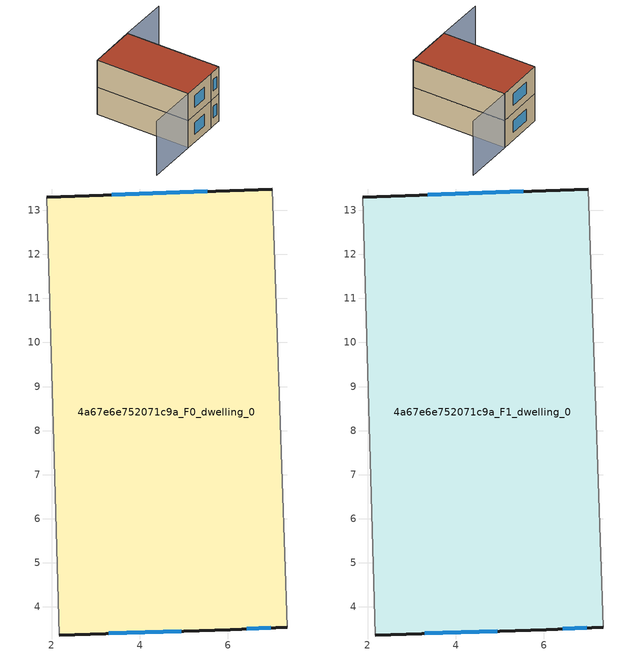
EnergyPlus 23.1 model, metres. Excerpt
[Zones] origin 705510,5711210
4a67e6e752071c9a_F0_dwelling_0
 floor ground (EU_floor_Construction): 7.01,13.48 7.35,3.54 6.06,3.49 2.18,3.36 1.89,13.3 z0
 wall outside (EU_wall_Construction): 2.18,3.36 6.06,3.49 7.35,3.54 / 7.01,13.48 1.89,13.3 z0:3
 wall adiabatic (EU_wall_Construction): 7.35,3.54 7.01,13.48 / 1.89,13.3 2.18,3.36 z0:3
 window (EU_Window_Construction): 6.43,3.5 6.97,3.52 / 3.3,3.4 4.93,3.45 / 5.53,13.43 3.37,13.35 z0.87:2.13
4a67e6e752071c9a_F1_dwelling_0
 floor to 4a67e6e752071c9a_F0_dwelling_0 (EU_floor_Construction): 7.01,13.48 7.35,3.54 6.06,3.49 2.18,3.36 1.89,13.3 z3
 wall outside (EU_wall_Construction): 2.18,3.36 6.06,3.49 7.35,3.54 / 7.01,13.48 1.89,13.3 z3:6
 wall adiabatic (EU_wall_Construction): 7.35,3.54 7.01,13.48 / 1.89,13.3 2.18,3.36 z3:6
 window (EU_Window_Construction): 6.43,3.5 6.97,3.52 / 3.3,3.4 4.93,3.45 / 5.53,13.43 3.37,13.35 z3.87:5.13
 roof outside (EU_roof_Construction): 7.35,3.54 7.01,13.48 1.89,13.3 2.18,3.36 6.06,3.49 z6
shading: 1.89,13.3 2.18,3.36 / 2.18,3.36 -3.08,3.21 / 7.3,3.5 7.01,13.52 / 7.01,13.52 12.28,13.67 z0:6
[Building]
EU S2 Campaign: North Axis=0; Terrain=City; Solar Distribution=FullExterior
[Site:Location]
London: Latitude=51.5; Longitude=-0.5; Time Zone=0; Elevation=25
[SizingPeriod:WeatherFileDays]
AnnualSizingPeriod: Begin Month=1; Begin Day of Month=1; End Month=12; End Day of Month=31; Day of Week for Start Day=Monday; Use Weather File Daylight Saving Period=No; Use Weather File Rain and Snow Indicators=No
[MATERIAL]
EU_InternalMass_Material: Roughness=MediumRough; Thickness=0.1; Conductivity=1; Density=1800; Specific Heat=900; Thermal Absorptance=0.9; Solar Absorptance=0.7; Visible Absorptance=0.7
[MATERIAL:NOMASS] Roughness=MediumRough; Thermal Absorptance=0.9; Solar Absorptance=0.7; Visible Absorptance=0.7
Name | Thermal Resistance
EU_wall_NoMass | 0.724719
EU_roof_NoMass | 2.98947
EU_floor_NoMass | 2.39157
[WINDOWMATERIAL:SIMPLEGLAZINGSYSTEM]
EU_Window_SimpleGlazing: UFactor=2.63425; Solar Heat Gain Coefficient=0.76; Visible Transmittance=0.76
[CONSTRUCTION]
EU_wall_Construction: EU_wall_NoMass
EU_roof_Construction: EU_roof_NoMass
EU_floor_Construction: EU_floor_NoMass
EU_Window_Construction: EU_Window_SimpleGlazing
EU_InternalMass_Construction: EU_InternalMass_Material
[ZONE] Type=1; Multiplier=1; Ceiling Height=autocalculate; Floor Area=autocalculate; Part of Total Floor Area=Yes
Name | Volume
4a67e6e752071c9a_F0_dwelling_0 | 153.619
4a67e6e752071c9a_F1_dwelling_0 | 153.62
[INTERNALMASS] Construction=EU_InternalMass_Construction; Surface Area=51.2063
Name | Zone or ZoneList
4a67e6e752071c9a_F0_dwelling_0_EU_InternalMass | 4a67e6e752071c9a_F0_dwelling_0
4a67e6e752071c9a_F1_dwelling_0_EU_InternalMass | 4a67e6e752071c9a_F1_dwelling_0
[OTHEREQUIPMENT] Fuel Type=Electricity; Design Level Calculation Method=Watts/Area; Power per Zone Floor Area=1; Fraction Latent=0; Fraction Radiant=0; Fraction Lost=0; Carbon Dioxide Generation Rate=0; EndUse Subcategory=EU_Step8_InternalGains
Name | Zone or ZoneList or Space or SpaceList | Schedule
EU_Step8_InternalGain_4a67e6e752071c9a_F0_dwelling_0_f000 | 4a67e6e752071c9a_F0_dwelling_0 | EU_Step8_GainSchedule_4a67e6e752071c9a_F0_dwelling_0_f000
EU_Step8_InternalGain_4a67e6e752071c9a_F1_dwelling_0_f000 | 4a67e6e752071c9a_F1_dwelling_0 | EU_Step8_GainSchedule_4a67e6e752071c9a_F1_dwelling_0_f000
[ZONEVENTILATION:DESIGNFLOWRATE] Schedule=EU_AlwaysOn; Design Flow Rate Calculation Method=AirChanges/Hour; Air Changes per Hour=0.418135; Ventilation Type=Natural; Fan Pressure Rise=0; Fan Total Efficiency=1; Constant Term Coefficient=1; Temperature Term Coefficient=0; Velocity Term Coefficient=0; Velocity Squared Term Coefficient=0; Minimum Indoor Temperature=-100; Maximum Indoor Temperature=100; Delta Temperature=-100; Minimum Outdoor Temperature=-100; Maximum Outdoor Temperature=100; Maximum Wind Speed=40
Name | Zone or ZoneList or Space or SpaceList
EU_ConstantAir_4a67e6e752071c9a_F0_dwelling_0 | 4a67e6e752071c9a_F0_dwelling_0
EU_ConstantAir_4a67e6e752071c9a_F1_dwelling_0 | 4a67e6e752071c9a_F1_dwelling_0
[HVACTEMPLATE:THERMOSTAT] Constant Heating Setpoint=20; Constant Cooling Setpoint=50
EU_HeatOnly_4a67e6e752071c9a_F0_dwelling_0; EU_HeatOnly_4a67e6e752071c9a_F1_dwelling_0
[HVACTEMPLATE:ZONE:IDEALLOADSAIRSYSTEM] System Availability Schedule=EU_AlwaysOn; Maximum Heating Supply Air Temperature=50; Minimum Cooling Supply Air Temperature=13; Maximum Heating Supply Air Humidity Ratio=0.0156; Minimum Cooling Supply Air Humidity Ratio=0.0077; Heating Limit=NoLimit; Cooling Limit=NoLimit; Heating Availability Schedule=EU_AlwaysOn; Cooling Availability Schedule=EU_CoolingOff; Dehumidification Control Type=ConstantSensibleHeatRatio; Cooling Sensible Heat Ratio=0.7; Dehumidification Setpoint=60; Humidification Control Type=None; Humidification Setpoint=30; Outdoor Air Method=None; Outdoor Air Flow Rate per Person=0.00944; Outdoor Air Flow Rate per Zone Floor Area=0; Outdoor Air Flow Rate per Zone=0; Demand Controlled Ventilation Type=None; Outdoor Air Economizer Type=NoEconomizer; Heat Recovery Type=None; Sensible Heat Recovery Effectiveness=0.7; Latent Heat Recovery Effectiveness=0.65
Name | Template Thermostat
4a67e6e752071c9a_F0_dwelling_0 | EU_HeatOnly_4a67e6e752071c9a_F0_dwelling_0
4a67e6e752071c9a_F1_dwelling_0 | EU_HeatOnly_4a67e6e752071c9a_F1_dwelling_0
[SIZING:ZONE] Zone Cooling Design Supply Air Temperature Input Method=SupplyAirTemperature; Zone Cooling Design Supply Air Temperature=13; Zone Heating Design Supply Air Temperature Input Method=SupplyAirTemperature; Zone Heating Design Supply Air Temperature=50; Zone Cooling Design Supply Air Humidity Ratio=0.008; Zone Heating Design Supply Air Humidity Ratio=0.008; Cooling Design Air Flow Method=DesignDay; Cooling Design Air Flow Rate=0; Cooling Minimum Air Flow per Zone Floor Area=0.000762; Cooling Minimum Air Flow=0; Cooling Minimum Air Flow Fraction=0.2; Heating Design Air Flow Method=DesignDay; Heating Design Air Flow Rate=0; Heating Maximum Air Flow per Zone Floor Area=0.002032; Heating Maximum Air Flow=0.141576; Heating Maximum Air Flow Fraction=0.3; Account for Dedicated Outdoor Air System=No; Dedicated Outdoor Air System Control Strategy=NeutralSupplyAir; Dedicated Outdoor Air Low Setpoint Temperature for Design=autosize; Dedicated Outdoor Air High Setpoint Temperature for Design=autosize; Zone Load Sizing Method=Sensible Load Only No Latent Load; Zone Latent Cooling Design Supply Air Humidity Ratio Input Method=HumidityRatioDifference; Zone Cooling Design Supply Air Humidity Ratio Difference=0.005; Zone Latent Heating Design Supply Air Humidity Ratio Input Method=HumidityRatioDifference; Zone Humidification Design Supply Air Humidity Ratio Difference=0.005
4a67e6e752071c9a_F0_dwelling_0; 4a67e6e752071c9a_F1_dwelling_0
[SCHEDULE:CONSTANT]
Name | Hourly Value
EU_AlwaysOn | 1
EU_CoolingOff | 0
[SCHEDULE:FILE] Column Number=1; Rows to Skip at Top=0; Number of Hours of Data=8760; Column Separator=Comma; Interpolate to Timestep=No; Minutes per Item=60; Adjust Schedule for Daylight Savings=Yes
Name | File
EU_Step8_GainSchedule_4a67e6e752071c9a_F0_dwelling_0_f000 | ../../schedules/4a67e6e752071c9a/4a67e6e752071c9a_F0_dwelling_0_f000_gain.csv
EU_Step8_GainSchedule_4a67e6e752071c9a_F1_dwelling_0_f000 | ../../schedules/4a67e6e752071c9a/4a67e6e752071c9a_F1_dwelling_0_f000_gain.csv
